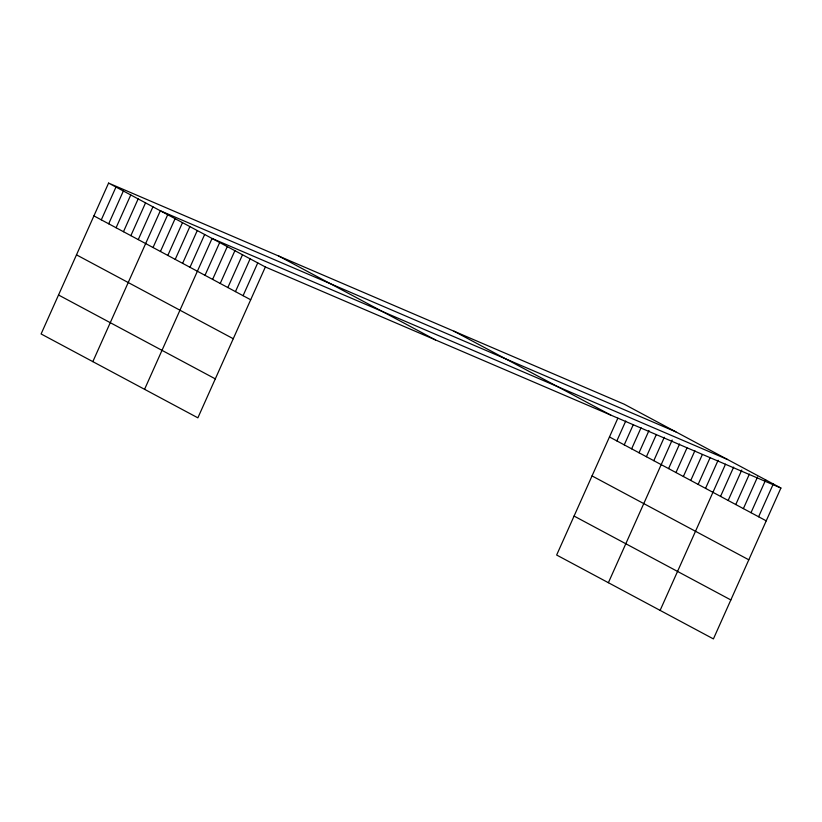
<?xml version="1.0" encoding="UTF-8"?>
<svg xmlns="http://www.w3.org/2000/svg" width="822" height="822" viewBox="0 0 822 822"><rect width="100%" height="100%" fill="white"/><g stroke="black" fill="none" stroke-linecap="round" stroke-linejoin="round"><path stroke-width="1.23" d="M108.586 183.09L41.1 333.958L197.876 417.833L265.352 266.975L108.586 183.09L624.124 404.167L780.9 488.042L713.414 638.91L556.648 555.025L617.846 418.223M101.301 219.844L115.974 187.046M108.699 223.79L123.362 191.002M116.087 227.745L130.76 194.958M123.475 231.701L138.147 198.914M130.873 235.657L145.535 202.87M138.26 239.613L152.923 206.815M92.835 361.639L160.321 210.771L675.859 431.848M153.036 247.514L167.709 214.727M160.434 251.47L175.096 218.683M167.822 255.426L182.494 222.639M175.209 259.382L189.882 226.595M182.607 263.338L197.27 230.55M189.995 267.294L204.657 234.496M144.569 389.32L212.055 238.452L727.593 459.529M204.997 275.319L219.669 242.531M212.61 279.398L227.283 246.6M220.224 283.467L234.897 250.679M227.848 287.546L242.511 254.748M235.462 291.615L250.124 258.827M243.076 295.694L257.738 262.896M616.849 440.911L625.758 420.998M624.237 444.866L633.146 424.953M631.635 448.822L641.057 427.738M639.023 452.778L648.979 430.523M646.411 456.724L656.367 434.478M653.809 460.68L664.279 437.263M608.383 582.706L672.191 440.047M668.584 468.591L679.589 443.993M675.972 472.547L686.976 447.949M683.37 476.503L694.888 450.733M690.757 480.449L702.286 454.689M698.145 484.405L710.198 457.474M705.543 488.36L718.109 460.258M660.117 610.386L725.497 464.214M720.545 496.396L733.645 467.112M728.158 500.464L741.783 470.02M735.772 504.544L749.397 474.089M743.386 508.613L757.535 476.996M751 512.692L765.672 479.894M758.614 516.761L773.286 483.973M265.352 266.975L780.9 488.042M454.001 331.215L610.767 415.089M278.709 256.043L435.485 339.928M609.462 436.955L766.227 520.84M592.035 475.917L748.801 559.803M93.914 215.888L250.689 299.763M574.075 516.062L730.85 599.947M76.487 254.851L233.263 338.726M58.526 294.995L215.302 378.87"/></g></svg>
